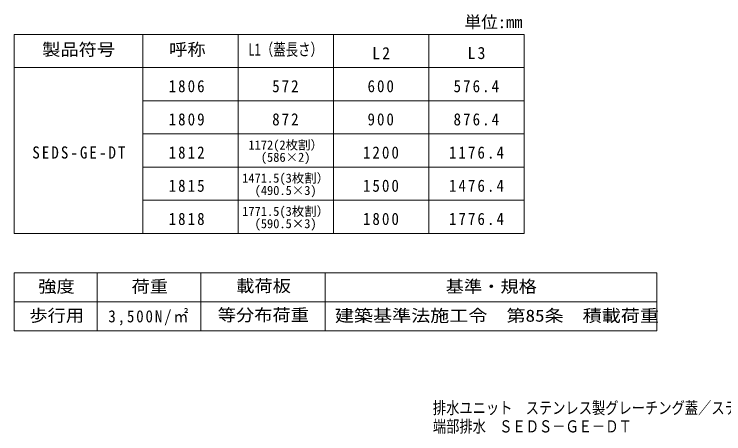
# Model space of a CAD drawing. Units: millimetres on the paper, enlarged 5 times. Extents: x -907 to 965, y -699 to 661.
# Drawn here: x -907 to -51, y -699 to -193 of the extents above; entities that cross this region are included whole.
import ezdxf
from ezdxf.enums import TextEntityAlignment as Align

# ---------------------------------------------------------------- set-up
doc = ezdxf.new("R2010")
doc.units = ezdxf.units.MM
doc.header["$LTSCALE"] = 5
doc.layers.add('F-5_F-5ﾚｲﾔ', color=2, linetype='Continuous')
doc.layers.add('F-9_F-9ﾚｲﾔ', color=2, linetype='Continuous')
doc.layers.add('F-8_F-8ﾚｲﾔ', color=7, linetype='Continuous', lineweight=9)
doc.layers.add('F-F_F-Fﾚｲﾔ', color=2, linetype='Continuous', lineweight=9)
doc.styles.add('ＭＳ ゴシック', font='')
doc.styles.get('ＭＳ ゴシック').set_extended_font_data('MS Gothic')

msp = doc.modelspace()

# ---------------------------------------------------------------- linework, layer by layer
at = {"layer": 'F-8_F-8ﾚｲﾔ'}
for p, q in [((-907.05, -504.636), (-132.05, -504.636)), ((-907.05, -504.636), (-907.05, -574.636)), ((-807.05, -504.636), (-807.05, -574.636)), ((-682.05, -504.636), (-682.05, -574.636)), ((-532.05, -504.636), (-532.05, -574.636)), ((-132.05, -504.636), (-132.05, -574.636)), ((-907.05, -539.636), (-132.05, -539.636)), ((-907.05, -574.636), (-132.05, -574.636))]:
    msp.add_line(p, q, dxfattribs=at)
at = {"layer": 'F-F_F-Fﾚｲﾔ', "color": 7}
for p, q in [((-907.05, -457.331), (-907.05, -217.331)), ((-907.05, -217.331), (-292.05, -217.331)), ((-752.06, -457.331), (-752.06, -217.331)), ((-637.049, -457.331), (-637.049, -217.331)), ((-522.049, -457.331), (-522.049, -217.331)), ((-407.049, -457.331), (-407.049, -217.331)), ((-292.05, -457.331), (-292.05, -217.331)), ((-907.05, -257.331), (-292.05, -257.331)), ((-292.05, -297.331), (-752.06, -297.331)), ((-292.05, -337.331), (-752.06, -337.331)), ((-292.05, -377.331), (-752.06, -377.331)), ((-292.05, -417.331), (-752.06, -417.331)), ((-292.05, -457.331), (-907.05, -457.331))]:
    msp.add_line(p, q, dxfattribs=at)

# ---------------------------------------------------------------- texts
at = {"layer": 'F-5_F-5ﾚｲﾔ', "color": 7, "style": 'ＭＳ ゴシック'}
msp.add_text('単位:mm', height=14.66, dxfattribs=at).set_placement((-363.74, -214.278), align=Align.BOTTOM_LEFT)
at = {"layer": 'F-5_F-5ﾚｲﾔ', "style": 'ＭＳ ゴシック', "width": 0.8}
for s, p in [('排水ユニット\u3000ステンレス製グレーチング蓋／ステンレス製深型（６０ｍｍ）トラフ', (-402.025, -679.297)), ('端部排水\u3000ＳＥＤＳ－ＧＥ－ＤＴ', (-402.025, -701.604))]:
    msp.add_text(s, height=14.66, dxfattribs=at).set_placement(p, align=Align.BOTTOM_LEFT)
at = {"layer": 'F-9_F-9ﾚｲﾔ', "style": 'ＭＳ ゴシック'}
for s, width, p in [('強度', 1.1, (-878.055, -532.937)), ('荷重', 1.1, (-765.442, -532.974)), ('載荷板', 1.1, (-639.242, -532.233)), ('基準・規格', 1.1, (-386.542, -532.974)), ('歩行用', 1.1, (-888.785, -567.974)), ('等分布荷重', 1.1, (-661.467, -567.316)), ('建築基準法施工令\u3000第85条\u3000積載荷重', 1.15, (-520.192, -568.132))]:
    msp.add_text(s, height=14.66, dxfattribs=dict(at, width=width)).set_placement(p, align=Align.BOTTOM_LEFT)
at = {"layer": 'F-9_F-9ﾚｲﾔ', "insert": (-793.505, -568.282), "char_height": 14.66, "attachment_point": 7, "style": 'ＭＳ ゴシック'}
msp.add_mtext('\\T1.25;\\W0.9;3,500N/㎡', dxfattribs=at)
at = {"layer": 'F-F_F-Fﾚｲﾔ', "style": 'ＭＳ ゴシック'}
for s, width, p in [('製品符号', 1.1, (-873.305, -247.331)), ('呼称', 1.1, (-720.179, -247.331)), ('L1（蓋長さ）', 0.75, (-624.549, -247.331))]:
    msp.add_text(s, height=14.66, dxfattribs=dict(at, width=width)).set_placement(p, align=Align.BOTTOM_LEFT)
at = {"layer": 'F-F_F-Fﾚｲﾔ', "color": 3, "style": 'ＭＳ ゴシック'}
for s, p in [('1172(2枚割）', (-624.549, -359.455)), ('(586×2)', (-609.549, -374.291)), ('1471.5(3枚割）', (-632.049, -399.455)), ('(490.5×3)', (-617.049, -414.291)), ('1771.5(3枚割）', (-632.049, -439.455)), ('(590.5×3)', (-617.049, -454.291))]:
    msp.add_text(s, height=11, dxfattribs=at).set_placement(p, align=Align.BOTTOM_LEFT)
at = {"layer": 'F-F_F-Fﾚｲﾔ', "char_height": 14.66, "attachment_point": 7, "style": 'ＭＳ ゴシック'}
for s, insert in [('\\T1.27;\\W0.95;L2', (-475.174, -247.331)), ('\\T1.27;\\W0.95;L3', (-360.175, -247.331)), ('\\T1.28;\\W0.9;1806', (-720.804, -287.331)), ('\\T1.27;\\W0.9;572', (-595.799, -287.331)), ('\\T1.27;\\W0.9;600', (-480.799, -287.331)), ('\\T1.28;\\W0.9;576.4', (-377.05, -287.331)), ('\\T1.28;\\W0.9;1809', (-720.804, -327.331)), ('\\T1.27;\\W0.9;872', (-595.799, -327.331)), ('\\T1.27;\\W0.9;900', (-480.799, -327.331)), ('\\T1.28;\\W0.9;876.4', (-377.05, -327.331)), ('\\T1.28;\\W0.9;SEDS-GE-DT', (-885.18, -367.331)), ('\\T1.28;\\W0.9;1812', (-720.804, -367.331)), ('\\T1.28;\\W0.9;1200', (-486.424, -367.331)), ('\\T1.28;\\W0.9;1176.4', (-382.675, -367.331)), ('\\T1.28;\\W0.9;1815', (-720.804, -407.331)), ('\\T1.28;\\W0.9;1500', (-486.424, -407.331)), ('\\T1.28;\\W0.9;1476.4', (-382.675, -407.331)), ('\\T1.28;\\W0.9;1818', (-720.804, -447.331)), ('\\T1.28;\\W0.9;1800', (-486.424, -447.331)), ('\\T1.28;\\W0.9;1776.4', (-382.675, -447.331))]:
    msp.add_mtext(s, dxfattribs=dict(at, insert=insert))

doc.saveas('drawing.dxf')
